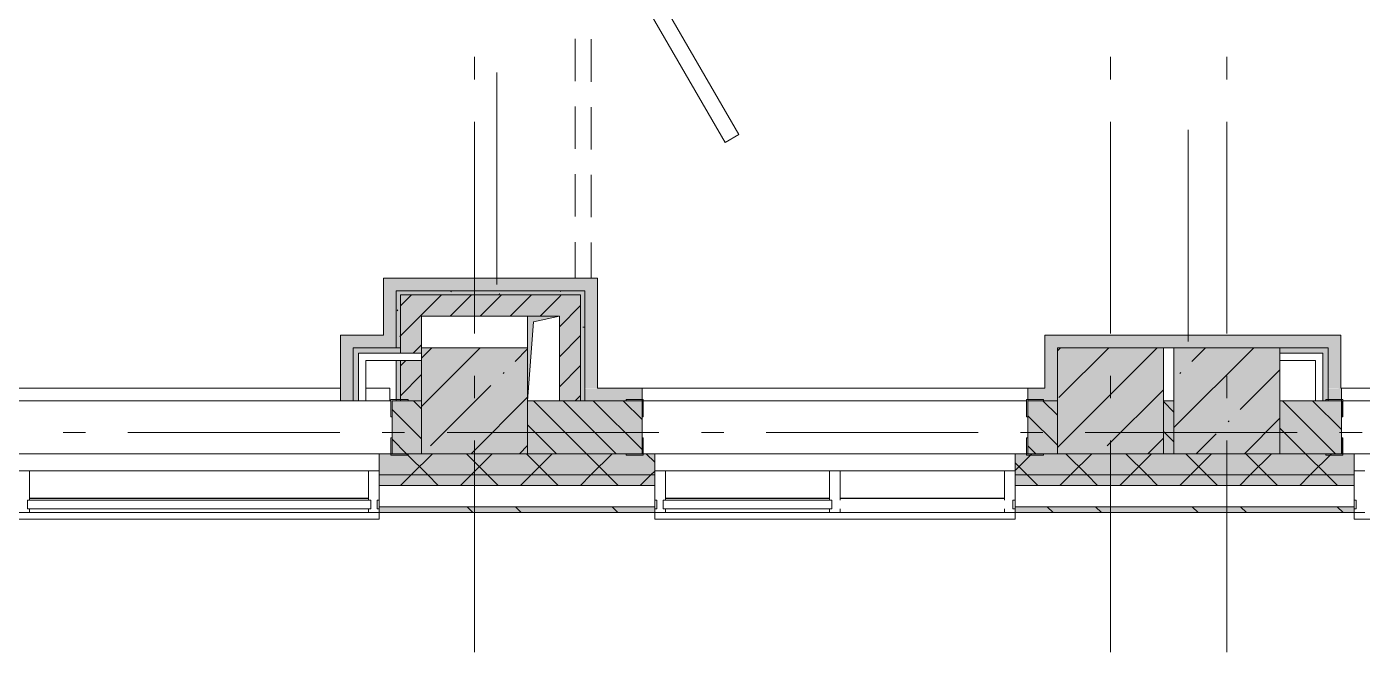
# Model space of a CAD drawing. Header units: millimetres. Extents: x -537608 to 253996, y -217170 to 186033.
# Drawn here: x -332975 to -326673, y -57239 to -54284 of the extents above; entities that cross this region are included whole.
import ezdxf

# ---------------------------------------------------------------- set-up
doc = ezdxf.new("R2010")
doc.units = ezdxf.units.MM
doc.layers.add('PDF _Геометрия', color=7, linetype='Continuous')
doc.layers.add('PDF _Сплошная заливка', color=7, linetype='Continuous', true_color=0xffffff)

msp = doc.modelspace()

# ---------------------------------------------------------------- hatches: boundary and pattern name
at = {"layer": 'PDF _Сплошная заливка', "true_color": 0xff7d7d, "transparency": 33554559}
for points in [[(-331057.0468, -55530.6693), (-330341.3617, -55530.6693), (-330341.3617, -55470.6708), (-331291.3658, -55470.6708), (-331291.3658, -55530.6693), (-331231.3672, -55530.6693)], [(-331434.7698, -55800.6713), (-331291.3658, -55800.6713), (-331291.3658, -55740.6684), (-331494.7683, -55740.6684), (-331494.7683, -55800.6713), (-331476.0376, -55800.6713)], [(-327061.3657, -55800.6713), (-326834.1558, -55800.6713), (-326834.1558, -55740.6684), (-328171.3645, -55740.6684), (-328171.3645, -55800.6713), (-327286.1471, -55800.6713)], [(-331434.7698, -56050.668), (-331434.7698, -55800.6713), (-331494.7683, -55800.6713), (-331494.7683, -56050.668), (-331476.0376, -56050.668)], [(-328124.1287, -56050.668), (-328111.3659, -56050.668), (-328111.3659, -55800.6713), (-328171.3645, -55800.6713), (-328171.3645, -56050.668)]]:
    msp.add_hatch(color=11, dxfattribs=at).paths.add_polyline_path(points)
at = {"layer": 'PDF _Сплошная заливка', "transparency": 33554559}
h = msp.add_hatch(color=256, dxfattribs=at)
h.paths.add_polyline_path([(-331231.3672, -56050.668), (-331211.362, -56050.668), (-331211.362, -55860.6698), (-331231.3672, -55860.6698), (-331231.3672, -55992.5727)], flags=0)
h.paths.add_polyline_path([(-331231.3672, -55800.6713), (-331211.362, -55800.6713), (-331211.362, -55550.6702), (-331231.3672, -55550.6702), (-331231.3672, -55650.6706)], flags=0)
for points in [[(-330583.8618, -55650.6706), (-330461.3674, -55650.6706), (-330461.3674, -55550.6702), (-331211.362, -55550.6702), (-331211.362, -55650.6706), (-330611.368, -55650.6706)], [(-330461.3674, -56050.668), (-330361.367, -56050.668), (-330361.367, -55550.6702), (-330461.3674, -55550.6702), (-330461.3674, -55992.5727)], [(-330361.367, -56050.668), (-330341.3617, -56050.668), (-330341.3617, -55530.6693), (-330361.367, -55530.6693), (-330361.367, -55992.5727)], [(-330638.0647, -56300.6691), (-330611.368, -56300.6691), (-330611.368, -55800.6713), (-331111.3615, -55800.6713), (-331111.3615, -56300.6691), (-331057.0468, -56300.6691)], [(-327061.3657, -56300.6691), (-327061.3657, -55800.6713), (-327561.3636, -55800.6713), (-327561.3636, -56300.6691), (-327286.1471, -56300.6691)]]:
    msp.add_hatch(color=256, dxfattribs=at).paths.add_polyline_path(points)
h = msp.add_hatch(color=256, dxfattribs=at)
h.paths.add_polyline_path([(-331211.362, -56050.668), (-331111.3615, -56050.668), (-331111.3615, -55860.6698), (-331211.362, -55860.6698), (-331211.362, -55992.5727)], flags=0)
h.paths.add_polyline_path([(-331111.3615, -55825.6714), (-331111.3615, -55650.6706), (-331211.362, -55650.6706), (-331211.362, -55825.6714)], flags=0)
at = {"layer": 'PDF _Сплошная заливка', "true_color": 0xe2e2e2, "transparency": 33554559}
msp.add_hatch(color=254, dxfattribs=at).paths.add_polyline_path([(-330611.368, -56050.668), (-330583.8618, -55678.1682), (-330461.3674, -55650.6706), (-330611.368, -55650.6706), (-330611.368, -55992.5727)])
at = {"layer": 'PDF _Сплошная заливка', "true_color": 0x77b143, "transparency": 33554559}
for points in [[(-331434.7698, -56050.668), (-331409.7697, -56050.668), (-331409.7697, -55800.6713), (-331434.7698, -55800.6713), (-331434.7698, -55992.5727)], [(-331231.3672, -55825.6714), (-331211.362, -55825.6714), (-331211.362, -55800.6713), (-331409.7697, -55800.6713), (-331409.7697, -55825.6714), (-331374.7626, -55825.6714)], [(-326859.1559, -55825.6714), (-326834.1558, -55825.6714), (-326834.1558, -55800.6713), (-327061.3657, -55800.6713), (-327061.3657, -55825.6714)], [(-326859.1559, -56050.668), (-326834.1558, -56050.668), (-326834.1558, -55825.6714), (-326859.1559, -55825.6714), (-326859.1559, -55992.5727)]]:
    msp.add_hatch(color=75, dxfattribs=at).paths.add_polyline_path(points)
at = {"layer": 'PDF _Сплошная заливка', "true_color": 0xff7d7d, "transparency": 33554559}
h = msp.add_hatch(color=11, dxfattribs=at)
h.paths.add_polyline_path([(-328171.3645, -56050.668), (-328171.3645, -55990.6695), (-328250.9162, -55992.5727), (-328250.9162, -56050.668)], flags=0)
h.paths.add_polyline_path([(-330070.9161, -56050.668), (-330070.9161, -55990.6695), (-330341.3617, -55992.5727), (-330341.3617, -56050.668), (-330219.0739, -56050.668)], flags=0)
h = msp.add_hatch(color=11, dxfattribs=at)
h.paths.add_polyline_path([(-324772.2154, -56050.668), (-324621.3623, -56050.668), (-324621.3623, -55990.6695), (-324950.9149, -55992.5727), (-324950.9149, -56050.668)], flags=0)
h.paths.add_polyline_path([(-326770.915, -56050.668), (-326774.1573, -55990.6695), (-326834.1558, -55992.5727), (-326834.1558, -56050.668)], flags=0)
at = {"layer": 'PDF _Сплошная заливка', "transparency": 33554559}
h = msp.add_hatch(color=256, dxfattribs=at)
h.paths.add_polyline_path([(-285451.3533, -56300.6691), (-285011.354, -56300.6691), (-285011.354, -56050.668), (-285451.3533, -56050.668)], flags=0)
h.paths.add_polyline_path([(-294061.3539, -56300.6691), (-294011.358, -56300.6691), (-294011.358, -56050.668), (-294061.3539, -56050.668), (-294061.3539, -56181.7744)], flags=0)
h.paths.add_polyline_path([(-294766.1839, -56300.6691), (-294561.356, -56300.6691), (-294561.356, -56050.668), (-294766.1839, -56050.668)], flags=0)
h.paths.add_polyline_path([(-293511.3558, -56300.6691), (-293271.3553, -56300.6691), (-293271.3553, -56050.668), (-293511.3558, -56050.668), (-293511.3558, -56088.9949)], flags=0)
h.paths.add_polyline_path([(-294950.9073, -56300.6691), (-294801.1822, -56300.6691), (-294801.1822, -56050.668), (-294950.9073, -56052.4679)], flags=0)
h.paths.add_polyline_path([(-296770.9073, -56300.6691), (-296770.9073, -56052.4679), (-297061.3581, -56052.4679), (-297061.3581, -56300.6691)], flags=0)
h.paths.add_polyline_path([(-297950.9115, -56300.6691), (-297561.3559, -56300.6691), (-297561.3559, -56050.668), (-297950.9115, -56050.668)], flags=0)
h.paths.add_polyline_path([(-299770.9115, -56300.6691), (-299770.9115, -56050.668), (-300950.9115, -56050.668), (-300950.9115, -56300.6691), (-300051.8592, -56300.6691)], flags=0)
h.paths.add_polyline_path([(-302770.9114, -56300.6691), (-302770.9114, -56050.668), (-303061.3579, -56050.668), (-303061.3579, -56300.6691), (-302984.786, -56300.6691)], flags=0)
h.paths.add_polyline_path([(-303561.3601, -56300.6691), (-303561.3601, -56050.668), (-303950.9114, -56050.668), (-303950.9114, -56300.6691), (-303822.7632, -56300.6691)], flags=0)
h.paths.add_polyline_path([(-308850.6309, -56300.6691), (-308770.9112, -56300.6691), (-308770.9112, -56050.668), (-309950.9112, -56050.668), (-309950.9112, -56300.6691), (-309688.6081, -56300.6691)], flags=0)
h.paths.add_polyline_path([(-306950.9113, -56300.6691), (-306786.3609, -56300.6691), (-306786.3609, -56050.668), (-306950.9113, -56050.668)], flags=0)
h.paths.add_polyline_path([(-305770.9113, -56300.6691), (-305770.9113, -56050.668), (-306061.3579, -56050.668), (-306061.3579, -56300.6691), (-305917.7084, -56300.6691)], flags=0)
h.paths.add_polyline_path([(-306561.36, -56300.6691), (-306561.36, -56050.668), (-306751.3582, -56050.668), (-306751.3582, -56300.6691)], flags=0)
h.paths.add_polyline_path([(-312621.5305, -56300.6691), (-312561.3598, -56300.6691), (-312561.3598, -56050.668), (-312747.3621, -56050.668), (-312747.3621, -56300.6691)], flags=0)
h.paths.add_polyline_path([(-312782.3605, -56300.6691), (-312782.3605, -56050.668), (-312950.911, -56050.668), (-312950.911, -56300.6691)], flags=0)
h.paths.add_polyline_path([(-312061.362, -56300.6691), (-311770.9112, -56300.6691), (-311770.9112, -56050.668), (-312061.362, -56050.668), (-312061.362, -56111.3771)], flags=0)
h.paths.add_polyline_path([(-315061.3619, -56300.6691), (-314770.9154, -56300.6691), (-314770.9154, -56050.668), (-315061.3619, -56050.668)], flags=0)
h.paths.add_polyline_path([(-315782.3604, -56300.6691), (-315782.3604, -56050.668), (-315950.9152, -56050.668), (-315950.9152, -56300.6691)], flags=0)
h.paths.add_polyline_path([(-317770.9153, -56300.6691), (-317770.9153, -56050.668), (-318950.9151, -56050.668), (-318950.9151, -56300.6691), (-318068.389, -56300.6691)], flags=0)
h.paths.add_polyline_path([(-315747.3621, -56300.6691), (-315561.3597, -56300.6691), (-315561.3597, -56050.668), (-315747.3621, -56050.668)], flags=0)
h.paths.add_polyline_path([(-321951.5351, -56300.6691), (-321561.3638, -56300.6691), (-321561.3638, -56050.668), (-321951.5351, -56050.668)], flags=0)
h.paths.add_polyline_path([(-321061.3616, -56300.6691), (-320770.9152, -56300.6691), (-320770.9152, -56050.668), (-321061.3616, -56050.668), (-321061.3616, -56215.2872)], flags=0)
h.paths.add_polyline_path([(-328250.9162, -56300.6691), (-328111.3659, -56300.6691), (-328111.3659, -56050.668), (-328250.9162, -56050.668)], flags=0)
h.paths.add_polyline_path([(-327561.3636, -56300.6691), (-327561.3636, -56050.668), (-327611.3638, -56050.668), (-327611.3638, -56300.6691)], flags=0)
h.paths.add_polyline_path([(-323771.5351, -56300.6691), (-323771.5351, -56050.668), (-324061.3615, -56050.668), (-324061.3615, -56300.6691), (-323934.2382, -56300.6691)], flags=0)
h.paths.add_polyline_path([(-327061.3657, -56300.6691), (-326770.915, -56300.6691), (-326770.915, -56050.668), (-327061.3657, -56050.668), (-327061.3657, -56248.8217)], flags=0)
h.paths.add_polyline_path([(-324950.9149, -56300.6691), (-324561.3637, -56300.6691), (-324561.3637, -56050.668), (-324950.9149, -56050.668)], flags=0)
h.paths.add_polyline_path([(-333151.992, -56300.6691), (-333070.9204, -56300.6691), (-333070.9204, -56050.668), (-334250.9203, -56050.668), (-334250.9203, -56300.6691), (-333989.9736, -56300.6691)], flags=0)
h.paths.add_polyline_path([(-330070.9161, -56300.6691), (-330070.9161, -56050.668), (-330611.368, -56050.668), (-330611.368, -56300.6691), (-330219.0739, -56300.6691)], flags=0)
h.paths.add_polyline_path([(-331111.3615, -56300.6691), (-331111.3615, -56050.668), (-331250.9161, -56050.668), (-331250.9161, -56300.6691)], flags=0)
h.paths.add_polyline_path([(-336503.9096, -56300.6691), (-336070.916, -56300.6691), (-336070.916, -56050.668), (-336611.3678, -56050.668), (-336611.3678, -56300.6691)], flags=0)
h.paths.add_polyline_path([(-337250.9159, -56300.6691), (-337111.3699, -56300.6691), (-337111.3699, -56050.668), (-337250.9159, -56050.668)], flags=0)
h.paths.add_polyline_path([(-340250.9201, -56300.6691), (-340111.3655, -56300.6691), (-340111.3655, -56050.668), (-340250.9201, -56050.668)], flags=0)
h.paths.add_polyline_path([(-339611.3634, -56300.6691), (-339070.9202, -56300.6691), (-339070.9202, -56050.668), (-339611.3634, -56050.668), (-339611.3634, -56116.204)], flags=0)
h.paths.add_polyline_path([(-342070.9158, -56300.6691), (-342070.9158, -56050.668), (-343250.9243, -56050.668), (-343250.9243, -56300.6691), (-342369.7545, -56300.6691)], flags=0)
h.paths.add_polyline_path([(-346250.9198, -56300.6691), (-346111.3654, -56300.6691), (-346111.3654, -56050.668), (-346250.9198, -56050.668)], flags=0)
h.paths.add_polyline_path([(-345070.92, -56300.6691), (-345070.92, -56050.668), (-345611.3719, -56050.668), (-345611.3719, -56300.6691), (-345302.6812, -56300.6691)], flags=0)
h.paths.add_polyline_path([(-352188.8715, -56300.6691), (-351511.3712, -56300.6691), (-351511.3712, -56050.668), (-352188.8715, -56050.668)], flags=0)
h.paths.add_polyline_path([(-351011.3691, -56300.6691), (-351010.9213, -56300.6691), (-351011.3691, -56300.484)], flags=0)
h.paths.add_polyline_path([(-348070.9242, -56300.6691), (-348070.9242, -56050.668), (-348611.3675, -56050.668), (-348611.3675, -56300.6691), (-348235.5994, -56300.6691)], flags=0)
h.paths.add_polyline_path([(-349190.9256, -56300.6691), (-349111.3696, -56300.6691), (-349111.3696, -56050.668), (-349190.9256, -56050.668)], flags=0)
h.paths.add_polyline_path([(-355777.4074, -56300.6691), (-355511.3711, -56300.6691), (-355511.3711, -56050.668), (-358523.5266, -56050.668), (-358523.5266, -56300.6691), (-356196.3895, -56300.6691)], flags=0)
h.paths.add_polyline_path([(-354851.7403, -56300.6691), (-354851.7403, -56050.668), (-355011.369, -56050.668), (-355011.369, -56300.6691), (-354939.4258, -56300.6691)], flags=0)
h.paths.add_polyline_path([(-354816.7418, -56300.6691), (-353188.8672, -56300.6691), (-353188.8672, -56050.668), (-354816.7418, -56050.668)], flags=0)
h.paths.add_polyline_path([(-359878.6133, -56300.6691), (-359523.5309, -56300.6691), (-359523.5309, -56050.668), (-359878.6133, -56050.668)], flags=0)
h.paths.add_polyline_path([(-359967.2978, -56300.6691), (-359913.6118, -56300.6691), (-359913.6118, -56050.668), (-360111.3735, -56050.668), (-360111.3735, -56300.6691)], flags=0)
h = msp.add_hatch(color=256, dxfattribs=at)
h.paths.add_polyline_path([(-264661.3483, -56400.6696), (-264661.3483, -56300.6691), (-273846.0871, -56300.6691), (-273846.0871, -56400.6696), (-265161.3488, -56400.6696)], flags=0)
h.paths.add_polyline_path([(-276169.4866, -56400.6696), (-275546.0879, -56400.6696), (-275546.0879, -56300.6691), (-283386.3535, -56300.6691), (-283386.3535, -56400.6696), (-277007.4638, -56400.6696)], flags=0)
h.paths.add_polyline_path([(-284236.3529, -56400.6696), (-284236.3529, -56300.6691), (-285511.354, -56300.6691), (-285511.354, -56400.6696), (-284511.354, -56400.6696)], flags=0)
h.paths.add_polyline_path([(-293211.3567, -56400.6696), (-293211.3567, -56300.6691), (-295011.358, -56300.6691), (-295011.358, -56400.6696), (-293348.0371, -56400.6696)], flags=0)
h.paths.add_polyline_path([(-297956.914, -56400.6696), (-296711.3566, -56400.6696), (-296711.3566, -56300.6691), (-298011.3579, -56300.6691), (-298011.3579, -56400.6696)], flags=0)
h.paths.add_polyline_path([(-300889.8407, -56400.6696), (-299711.3565, -56400.6696), (-299711.3565, -56300.6691), (-301011.3578, -56300.6691), (-301011.3578, -56400.6696)], flags=0)
h.paths.add_polyline_path([(-302711.3564, -56400.6696), (-302711.3564, -56300.6691), (-304011.3577, -56300.6691), (-304011.3577, -56400.6696), (-302984.786, -56400.6696)], flags=0)
h.paths.add_polyline_path([(-307011.3576, -56400.6696), (-305711.3606, -56400.6696), (-305711.3606, -56300.6691), (-307011.3576, -56300.6691), (-307011.3576, -56348.5637)], flags=0)
h.paths.add_polyline_path([(-311783.5533, -56400.6696), (-311711.3604, -56400.6696), (-311711.3604, -56300.6691), (-313011.3617, -56300.6691), (-313011.3617, -56400.6696), (-312202.5441, -56400.6696)], flags=0)
h.paths.add_polyline_path([(-308850.6309, -56400.6696), (-308711.3605, -56400.6696), (-308711.3605, -56300.6691), (-310011.3618, -56300.6691), (-310011.3618, -56400.6696), (-309688.6081, -56400.6696)], flags=0)
h.paths.add_polyline_path([(-314716.4758, -56400.6696), (-314711.3604, -56400.6696), (-314711.3604, -56300.6691), (-316011.3616, -56300.6691), (-316011.3616, -56400.6696), (-315554.4573, -56400.6696)], flags=0)
h.paths.add_polyline_path([(-318068.389, -56400.6696), (-317711.3603, -56400.6696), (-317711.3603, -56300.6691), (-319011.3615, -56300.6691), (-319011.3615, -56400.6696), (-318906.3662, -56400.6696)], flags=0)
h.paths.add_polyline_path([(-322011.3614, -56400.6696), (-320711.3602, -56400.6696), (-320711.3602, -56300.6691), (-322011.3614, -56300.6691), (-322011.3614, -56348.5637)], flags=0)
h.paths.add_polyline_path([(-324772.2154, -56400.6696), (-323711.3644, -56400.6696), (-323711.3644, -56300.6691), (-325011.3613, -56300.6691), (-325011.3613, -56400.6696)], flags=0)
h.paths.add_polyline_path([(-326867.1607, -56400.6696), (-326711.3643, -56400.6696), (-326711.3643, -56300.6691), (-328311.3625, -56300.6691), (-328311.3625, -56400.6696), (-327286.1471, -56400.6696)], flags=0)
h.paths.add_polyline_path([(-330219.0739, -56400.6696), (-330011.3654, -56400.6696), (-330011.3654, -56300.6691), (-331311.3624, -56300.6691), (-331311.3624, -56400.6696), (-330638.0647, -56400.6696)], flags=0)
h.paths.add_polyline_path([(-333011.361, -56400.6696), (-333011.361, -56300.6691), (-334311.3666, -56300.6691), (-334311.3666, -56400.6696), (-333151.992, -56400.6696)], flags=0)
h.paths.add_polyline_path([(-336084.9188, -56400.6696), (-336011.3653, -56400.6696), (-336011.3653, -56300.6691), (-337111.3699, -56300.6691), (-337111.3699, -56400.6696), (-336503.9096, -56400.6696)], flags=0)
h.paths.add_polyline_path([(-339017.8456, -56400.6696), (-339011.3695, -56400.6696), (-339011.3695, -56300.6691), (-340311.3664, -56300.6691), (-340311.3664, -56400.6696), (-339436.8277, -56400.6696)], flags=0)
h.paths.add_polyline_path([(-343207.736, -56400.6696), (-342011.3651, -56400.6696), (-342011.3651, -56300.6691), (-343311.3706, -56300.6691), (-343311.3706, -56400.6696)], flags=0)
h.paths.add_polyline_path([(-345011.3693, -56400.6696), (-345011.3693, -56300.6691), (-346311.3662, -56300.6691), (-346311.3662, -56400.6696), (-345302.6812, -56400.6696)], flags=0)
h.paths.add_polyline_path([(-348011.3649, -56400.6696), (-348011.3649, -56300.6691), (-349251.3719, -56300.6691), (-349251.3719, -56400.6696), (-348235.5994, -56400.6696)], flags=0)
h.paths.add_polyline_path([(-354520.435, -56400.6696), (-353126.3712, -56400.6696), (-353126.3712, -56300.6691), (-358586.0311, -56300.6691), (-358586.0311, -56400.6696), (-354939.4258, -56400.6696)], flags=0)
h.paths.add_polyline_path([(-352251.3675, -56400.6696), (-350951.3705, -56400.6696), (-350951.3705, -56300.6691), (-352251.3675, -56300.6691), (-352251.3675, -56348.5637)], flags=0)
h.paths.add_polyline_path([(-359548.307, -56400.6696), (-359461.0349, -56400.6696), (-359461.0349, -56300.6691), (-368461.3748, -56300.6691), (-368461.3748, -56400.6696), (-359967.2978, -56400.6696)], flags=0)
h = msp.add_hatch(color=256, dxfattribs=at)
h.paths.add_polyline_path([(-264661.3483, -56450.6697), (-264561.3495, -56450.6697), (-264561.3495, -56400.6696), (-273846.0871, -56400.6696), (-273846.0871, -56450.6697), (-265275.7708, -56450.6697)], flags=0)
h.paths.add_polyline_path([(-276169.4866, -56450.6697), (-275546.0879, -56450.6697), (-275546.0879, -56400.6696), (-283386.3535, -56400.6696), (-283386.3535, -56450.6697), (-277007.4638, -56450.6697)], flags=0)
h.paths.add_polyline_path([(-284236.3529, -56450.6697), (-284236.3529, -56400.6696), (-285511.354, -56400.6696), (-285511.354, -56450.6697), (-284549.2675, -56450.6697)], flags=0)
h.paths.add_polyline_path([(-293767.0235, -56450.6697), (-293211.3567, -56450.6697), (-293211.3567, -56400.6696), (-295011.358, -56400.6696), (-295011.358, -56450.6697), (-294605.0051, -56450.6697)], flags=0)
h.paths.add_polyline_path([(-298011.3579, -56450.6697), (-296711.3566, -56450.6697), (-296711.3566, -56400.6696), (-298011.3579, -56400.6696)], flags=0)
h.paths.add_polyline_path([(-300051.8592, -56450.6697), (-299711.3565, -56450.6697), (-299711.3565, -56400.6696), (-301011.3578, -56400.6696), (-301011.3578, -56450.6697), (-300470.8499, -56450.6697)], flags=0)
h.paths.add_polyline_path([(-302711.3564, -56450.6697), (-302711.3564, -56400.6696), (-304011.3577, -56400.6696), (-304011.3577, -56450.6697), (-302984.786, -56450.6697)], flags=0)
h.paths.add_polyline_path([(-305711.3606, -56450.6697), (-305711.3606, -56400.6696), (-307011.3576, -56400.6696), (-307011.3576, -56450.6697), (-305917.7084, -56450.6697)], flags=0)
h.paths.add_polyline_path([(-308711.3605, -56450.6697), (-308711.3605, -56400.6696), (-310011.3618, -56400.6696), (-310011.3618, -56450.6697), (-308850.6309, -56450.6697)], flags=0)
h.paths.add_polyline_path([(-312202.5441, -56450.6697), (-311711.3604, -56450.6697), (-311711.3604, -56400.6696), (-313011.3617, -56400.6696), (-313011.3617, -56450.6697), (-312621.5305, -56450.6697)], flags=0)
h.paths.add_polyline_path([(-314716.4758, -56450.6697), (-314711.3604, -56450.6697), (-314711.3604, -56400.6696), (-316011.3616, -56400.6696), (-316011.3616, -56450.6697), (-315554.4573, -56450.6697)], flags=0)
h.paths.add_polyline_path([(-318068.389, -56450.6697), (-317711.3603, -56450.6697), (-317711.3603, -56400.6696), (-319011.3615, -56400.6696), (-319011.3615, -56450.6697), (-318906.3662, -56450.6697)], flags=0)
h.paths.add_polyline_path([(-321001.3114, -56450.6697), (-320711.3602, -56450.6697), (-320711.3602, -56400.6696), (-322011.3614, -56400.6696), (-322011.3614, -56450.6697), (-321420.3022, -56450.6697)], flags=0)
h.paths.add_polyline_path([(-323934.2382, -56450.6697), (-323711.3644, -56450.6697), (-323711.3644, -56400.6696), (-325011.3613, -56400.6696), (-325011.3613, -56450.6697), (-324772.2154, -56450.6697)], flags=0)
h.paths.add_polyline_path([(-327286.1471, -56450.6697), (-326711.3643, -56450.6697), (-326711.3643, -56400.6696), (-328311.3625, -56400.6696), (-328311.3625, -56450.6697), (-328124.1287, -56450.6697)], flags=0)
h.paths.add_polyline_path([(-331311.3624, -56450.6697), (-330011.3654, -56450.6697), (-330011.3654, -56400.6696), (-331311.3624, -56400.6696)], flags=0)
h.paths.add_polyline_path([(-334311.3666, -56450.6697), (-333011.361, -56450.6697), (-333011.361, -56400.6696), (-334311.3666, -56400.6696)], flags=0)
h.paths.add_polyline_path([(-336922.9003, -56450.6697), (-336011.3653, -56450.6697), (-336011.3653, -56400.6696), (-337111.3699, -56400.6696), (-337111.3699, -56450.6697)], flags=0)
h.paths.add_polyline_path([(-339436.8277, -56450.6697), (-339011.3695, -56450.6697), (-339011.3695, -56400.6696), (-340311.3664, -56400.6696), (-340311.3664, -56450.6697), (-339855.8185, -56450.6697)], flags=0)
h.paths.add_polyline_path([(-342369.7545, -56450.6697), (-342011.3651, -56450.6697), (-342011.3651, -56400.6696), (-343311.3706, -56400.6696), (-343311.3706, -56450.6697), (-343207.736, -56450.6697)], flags=0)
h.paths.add_polyline_path([(-345011.3693, -56450.6697), (-345011.3693, -56400.6696), (-346311.3662, -56400.6696), (-346311.3662, -56450.6697), (-345302.6812, -56450.6697)], flags=0)
h.paths.add_polyline_path([(-348011.3649, -56450.6697), (-348011.3649, -56400.6696), (-349251.3719, -56400.6696), (-349251.3719, -56450.6697), (-348235.5994, -56450.6697)], flags=0)
h.paths.add_polyline_path([(-352251.3675, -56450.6697), (-350951.3705, -56450.6697), (-350951.3705, -56400.6696), (-352251.3675, -56400.6696)], flags=0)
h.paths.add_polyline_path([(-353126.3712, -56450.6697), (-353126.3712, -56400.6696), (-358586.0311, -56400.6696), (-358586.0311, -56450.6697), (-353263.4714, -56450.6697)], flags=0)
h.paths.add_polyline_path([(-360805.2708, -56450.6697), (-359461.0349, -56450.6697), (-359461.0349, -56400.6696), (-368511.375, -56400.6696), (-368511.375, -56450.6697), (-361643.2523, -56450.6697)], flags=0)
h = msp.add_hatch(color=256, dxfattribs=at)
h.paths.add_polyline_path([(-265275.7708, -56577.6682), (-264411.3488, -56577.6682), (-264411.3488, -56550.6701), (-273846.0871, -56550.6701), (-273846.0871, -56577.6682), (-266113.7491, -56577.6682)], flags=0)
h.paths.add_polyline_path([(-276169.4866, -56577.6682), (-275546.0879, -56577.6682), (-275546.0879, -56550.6701), (-283386.3535, -56550.6701), (-283386.3535, -56577.6682), (-277007.4638, -56577.6682)], flags=0)
h.paths.add_polyline_path([(-284236.3529, -56577.6682), (-284236.3529, -56550.6701), (-285511.354, -56550.6701), (-285511.354, -56577.6682), (-284549.2675, -56577.6682)], flags=0)
h.paths.add_polyline_path([(-293211.3567, -56577.6682), (-293211.3567, -56550.6701), (-295011.358, -56550.6701), (-295011.358, -56577.6682), (-293348.0371, -56577.6682)], flags=0)
h.paths.add_polyline_path([(-297956.914, -56577.6682), (-296711.3566, -56577.6682), (-296711.3566, -56550.6701), (-298011.3579, -56550.6701), (-298011.3579, -56577.6682)], flags=0)
h.paths.add_polyline_path([(-301011.3578, -56577.6682), (-299711.3565, -56577.6682), (-299711.3565, -56550.6701), (-301011.3578, -56550.6701)], flags=0)
h.paths.add_polyline_path([(-302984.786, -56577.6682), (-302711.3564, -56577.6682), (-302711.3564, -56550.6701), (-304011.3577, -56550.6701), (-304011.3577, -56577.6682), (-303822.7632, -56577.6682)], flags=0)
h.paths.add_polyline_path([(-305917.7084, -56577.6682), (-305711.3606, -56577.6682), (-305711.3606, -56550.6701), (-307011.3576, -56550.6701), (-307011.3576, -56577.6682), (-306336.6949, -56577.6682)], flags=0)
h.paths.add_polyline_path([(-308850.6309, -56577.6682), (-308711.3605, -56577.6682), (-308711.3605, -56550.6701), (-310011.3618, -56550.6701), (-310011.3618, -56577.6682), (-309688.6081, -56577.6682)], flags=0)
h.paths.add_polyline_path([(-312202.5441, -56577.6682), (-311711.3604, -56577.6682), (-311711.3604, -56550.6701), (-313011.3617, -56550.6701), (-313011.3617, -56577.6682), (-312621.5305, -56577.6682)], flags=0)
h.paths.add_polyline_path([(-317711.3603, -56577.6682), (-317711.3603, -56550.6701), (-319011.3615, -56550.6701), (-319011.3615, -56577.6682), (-318068.389, -56577.6682)], flags=0)
h.paths.add_polyline_path([(-315554.4573, -56577.6682), (-314711.3604, -56577.6682), (-314711.3604, -56550.6701), (-316011.3616, -56550.6701), (-316011.3616, -56577.6682), (-315973.4437, -56577.6682)], flags=0)
h.paths.add_polyline_path([(-321420.3022, -56577.6682), (-320711.3602, -56577.6682), (-320711.3602, -56550.6701), (-322011.3614, -56550.6701), (-322011.3614, -56577.6682), (-321839.293, -56577.6682)], flags=0)
h.paths.add_polyline_path([(-323711.3644, -56577.6682), (-323711.3644, -56550.6701), (-325011.3613, -56550.6701), (-325011.3613, -56577.6682), (-323934.2382, -56577.6682)], flags=0)
h.paths.add_polyline_path([(-326711.3643, -56577.6682), (-326711.3643, -56550.6701), (-328311.3625, -56550.6701), (-328311.3625, -56577.6682), (-326867.1607, -56577.6682)], flags=0)
h.paths.add_polyline_path([(-331311.3624, -56577.6682), (-330011.3654, -56577.6682), (-330011.3654, -56550.6701), (-331311.3624, -56550.6701)], flags=0)
h.paths.add_polyline_path([(-334311.3666, -56577.6682), (-333011.361, -56577.6682), (-333011.361, -56550.6701), (-334311.3666, -56550.6701)], flags=0)
h.paths.add_polyline_path([(-336011.3653, -56577.6682), (-336011.3653, -56550.6701), (-337111.3699, -56550.6701), (-337111.3699, -56577.6682), (-336084.9188, -56577.6682)], flags=0)
h.paths.add_polyline_path([(-340311.3664, -56577.6682), (-339011.3695, -56577.6682), (-339011.3695, -56550.6701), (-340311.3664, -56550.6701)], flags=0)
h.paths.add_polyline_path([(-345302.6812, -56577.6682), (-345011.3693, -56577.6682), (-345011.3693, -56550.6701), (-346311.3662, -56550.6701), (-346311.3662, -56577.6682), (-345721.6634, -56577.6682)], flags=0)
h.paths.add_polyline_path([(-343207.736, -56577.6682), (-342011.3651, -56577.6682), (-342011.3651, -56550.6701), (-343311.3706, -56550.6701), (-343311.3706, -56577.6682)], flags=0)
h.paths.add_polyline_path([(-348235.5994, -56577.6682), (-348011.3649, -56577.6682), (-348011.3649, -56550.6701), (-349251.3719, -56550.6701), (-349251.3719, -56577.6682), (-349073.581, -56577.6682)], flags=0)
h.paths.add_polyline_path([(-354101.4443, -56577.6682), (-353126.3712, -56577.6682), (-353126.3712, -56550.6701), (-358586.0311, -56550.6701), (-358586.0311, -56577.6682), (-354520.435, -56577.6682)], flags=0)
h.paths.add_polyline_path([(-351168.5261, -56577.6682), (-350951.3705, -56577.6682), (-350951.3705, -56550.6701), (-352251.3675, -56550.6701), (-352251.3675, -56577.6682), (-351587.5169, -56577.6682)], flags=0)
h.paths.add_polyline_path([(-359548.307, -56577.6682), (-359461.0349, -56577.6682), (-359461.0349, -56550.6701), (-368638.3734, -56550.6701), (-368638.3734, -56577.6682), (-359967.2978, -56577.6682)], flags=0)

# ---------------------------------------------------------------- linework, layer by layer
at = {"layer": 'PDF _Геометрия', "lineweight": 9}
for p, q in [((-330379.6584, -53617.92), (-329679.5091, -54830.2701)), ((-329614.5587, -54792.7614), (-330314.7081, -53580.4112)), ((-330386.3671, -54540.6676), (-330386.3671, -54340.6711)), ((-330311.3668, -54543.4191), (-330311.3668, -54343.4225)), ((-330757.1316, -55500.67), (-330757.1316, -54500.67)), ((-330386.3671, -54860.6698), (-330386.3671, -54660.669)), ((-330311.3668, -54863.4213), (-330311.3668, -54663.4205)), ((-329679.5091, -54830.2701), (-329614.5587, -54792.7614)), ((-327494.4325, -55770.672), (-327494.4325, -54770.6677)), ((-330386.3671, -55180.6678), (-330386.3671, -54980.6712)), ((-330311.3668, -55183.4192), (-330311.3668, -54983.4227)), ((-330386.3671, -55470.6708), (-330386.3671, -55300.6692)), ((-330311.3668, -55470.6708), (-330311.3668, -55303.4206)), ((-331291.3658, -55530.6693), (-331291.3658, -55470.6708)), ((-331291.3658, -55470.6708), (-330341.3617, -55470.6708)), ((-330341.3617, -55470.6708), (-330281.3632, -55470.6708)), ((-330281.3632, -55470.6708), (-330281.3632, -55990.6695)), ((-331291.3658, -55740.6684), (-331291.3658, -55530.6693)), ((-330341.3617, -55530.6693), (-331231.3672, -55530.6693)), ((-331231.3672, -55530.6693), (-331231.3672, -55800.6713)), ((-330461.3674, -55530.6693), (-331231.3672, -55530.6693)), ((-331231.3672, -55530.6693), (-331231.3672, -55550.6702)), ((-331231.3672, -55550.6702), (-331231.3672, -55650.6706)), ((-331211.362, -55602.7373), (-331159.2949, -55550.6702)), ((-331211.362, -55650.6706), (-331211.362, -55550.6702)), ((-331211.362, -55550.6702), (-330461.3674, -55550.6702)), ((-331117.8807, -55650.6706), (-331017.8803, -55550.6702)), ((-330976.4574, -55650.6706), (-330876.457, -55550.6702)), ((-330835.0341, -55650.6706), (-330735.0337, -55550.6702)), ((-330693.6108, -55650.6706), (-330593.6105, -55550.6702)), ((-330552.1876, -55650.6706), (-330461.3674, -55559.8418)), ((-330361.367, -55530.6693), (-330461.3674, -55530.6693)), ((-330461.3674, -55559.8418), (-330452.1872, -55550.6702)), ((-330461.3674, -55550.6702), (-330361.367, -55550.6702)), ((-330341.3617, -55530.6693), (-330361.367, -55530.6693)), ((-330361.367, -55550.6702), (-330361.367, -56050.668)), ((-330341.3617, -55990.6695), (-330341.3617, -55530.6693)), ((-330341.3617, -56050.668), (-330341.3617, -55530.6693)), ((-330461.3674, -55701.265), (-330361.367, -55601.2646)), ((-331231.3672, -55650.6706), (-331231.3672, -55800.6713)), ((-331211.362, -55744.1563), (-331117.8807, -55650.6706)), ((-331211.362, -55800.6713), (-331211.362, -55650.6706)), ((-331111.3615, -55800.6713), (-331111.3615, -55650.6706)), ((-331111.3615, -55650.6706), (-330611.368, -55650.6706)), ((-330461.3674, -55650.6706), (-330461.3674, -56050.668)), ((-331494.7683, -55800.6713), (-331494.7683, -55740.6684)), ((-331494.7683, -55740.6684), (-331291.3658, -55740.6684)), ((-330461.3674, -55842.684), (-330361.367, -55742.6879)), ((-328171.3645, -55800.6713), (-328171.3645, -55740.6684)), ((-328171.3645, -55740.6684), (-326834.1558, -55740.6684)), ((-326834.1558, -55740.6684), (-326774.1573, -55740.6684)), ((-326774.1573, -55740.6684), (-326774.1573, -55990.6695)), ((-331494.7683, -56050.668), (-331494.7683, -55800.6713)), ((-331291.3658, -55800.6713), (-331434.7698, -55800.6713)), ((-331434.7698, -55800.6713), (-331434.7698, -56050.668)), ((-331409.7697, -55800.6713), (-331434.7698, -55800.6713)), ((-331434.7698, -55800.6713), (-331434.7698, -56050.668)), ((-331374.7626, -55800.6713), (-331409.7697, -55800.6713)), ((-331374.7626, -55825.6714), (-331409.7697, -55825.6714)), ((-331409.7697, -55825.6714), (-331409.7697, -56050.668)), ((-331231.3672, -55800.6713), (-331374.7626, -55800.6713)), ((-331231.3672, -55825.6714), (-331374.7626, -55825.6714)), ((-331231.3672, -55800.6713), (-331291.3658, -55800.6713)), ((-331231.3672, -55800.6713), (-331211.362, -55800.6713)), ((-331211.362, -55825.6714), (-331231.3672, -55825.6714)), ((-331211.362, -55800.6713), (-331211.362, -55825.6714)), ((-331211.362, -55825.6714), (-331211.362, -55800.6713)), ((-331111.3615, -55825.6714), (-331211.362, -55825.6714)), ((-331151.4582, -55825.6714), (-331111.3615, -55785.5791)), ((-331111.3615, -56077.4723), (-330834.5605, -55800.6713)), ((-331111.3615, -55849.3754), (-331062.6617, -55800.6713)), ((-331111.3615, -56300.6691), (-331111.3615, -55800.6713)), ((-331111.3615, -55800.6713), (-330611.368, -55800.6713)), ((-330670.1437, -55864.3514), (-330611.368, -55805.5714)), ((-328171.3645, -55990.6695), (-328171.3645, -55800.6713)), ((-328111.3659, -55814.6569), (-328097.3803, -55800.6713)), ((-328111.3659, -56270.8507), (-327641.1822, -55800.6713)), ((-327611.3638, -55800.6713), (-328111.3659, -55800.6713)), ((-328111.3659, -55800.6713), (-328111.3659, -56300.6691)), ((-328104.0373, -56035.4251), (-327869.2792, -55800.6713)), ((-327611.3638, -56300.6691), (-327611.3638, -55800.6713)), ((-327611.3638, -55800.6713), (-327561.3636, -55800.6713)), ((-327561.3636, -56177.0508), (-327184.9841, -55800.6713)), ((-327061.3657, -55800.6713), (-327561.3636, -55800.6713)), ((-327561.3636, -55800.6713), (-327561.3636, -56300.6691)), ((-327476.7654, -55864.3514), (-327413.0853, -55800.6713)), ((-327061.3657, -56300.6691), (-327061.3657, -55800.6713)), ((-326834.1558, -55800.6713), (-327061.3657, -55800.6713)), ((-327061.3657, -55800.6713), (-326834.1558, -55800.6713)), ((-326859.1559, -55825.6714), (-327061.3657, -55825.6714)), ((-326859.1559, -55860.6698), (-326859.1559, -55825.6714)), ((-326834.1558, -55825.6714), (-326834.1558, -55800.6713)), ((-326834.1558, -55800.6713), (-326834.1558, -55990.6695)), ((-326834.1558, -55860.6698), (-326834.1558, -55825.6714)), ((-331374.7626, -56050.668), (-331374.7626, -55860.6698)), ((-331374.7626, -55860.6698), (-331231.3672, -55860.6698)), ((-331211.362, -55860.6698), (-331231.3672, -55860.6698)), ((-331231.3672, -55860.6698), (-331231.3672, -56050.668)), ((-331211.362, -55885.5795), (-331186.4566, -55860.6698)), ((-331211.362, -56050.668), (-331211.362, -55860.6698)), ((-331111.3615, -55860.6698), (-331211.362, -55860.6698)), ((-330461.3674, -55984.1073), (-330361.367, -55884.1069)), ((-327061.3657, -55860.6698), (-326894.1544, -55860.6698)), ((-326894.1544, -55860.6698), (-326894.1544, -56050.668)), ((-326859.1559, -56050.668), (-326859.1559, -55860.6698)), ((-326834.1558, -55990.6695), (-326834.1558, -55860.6698)), ((-331211.362, -56026.9985), (-331111.3615, -55927.0023)), ((-330727.1711, -55921.3789), (-330722.426, -55916.6337)), ((-327533.7886, -55921.3789), (-327529.0478, -55916.6337)), ((-327248.6685, -56092.4526), (-327061.3657, -55905.1455)), ((-333070.9204, -55990.6695), (-331494.7683, -55990.6695)), ((-331374.7626, -55990.6695), (-331261.3622, -55990.6695)), ((-331261.3622, -55990.6695), (-331261.3622, -56050.668)), ((-331069.3187, -56263.5263), (-330784.1986, -55978.402)), ((-330386.5048, -56050.668), (-330361.367, -56025.5302)), ((-330341.3617, -56050.668), (-330341.3617, -55990.6695)), ((-330281.3632, -55990.6695), (-330070.9161, -55990.6695)), ((-330070.9161, -55990.6695), (-330070.9161, -56050.668)), ((-330070.9161, -55990.6695), (-328250.9162, -55990.6695)), ((-328250.9162, -56050.668), (-328250.9162, -55990.6695)), ((-328250.9162, -55990.6695), (-328171.3645, -55990.6695)), ((-327875.9361, -56263.5263), (-327611.3638, -55998.9498)), ((-326834.1558, -56050.668), (-326834.1558, -55990.6695)), ((-326834.1558, -55990.6695), (-326834.1558, -56050.668)), ((-326774.1573, -55990.6695), (-326770.915, -55990.6695)), ((-326770.915, -55990.6695), (-324950.9149, -55990.6695)), ((-326770.915, -55990.6695), (-326770.915, -56050.668)), ((-333065.3658, -56050.668), (-331494.7683, -56050.668)), ((-331494.7683, -56050.668), (-333065.3658, -56050.668)), ((-331434.7698, -56050.668), (-331494.7683, -56050.668)), ((-331434.7698, -56050.668), (-331409.7697, -56050.668)), ((-331409.7697, -56050.668), (-331374.7626, -56050.668)), ((-331261.3622, -56050.668), (-331374.7626, -56050.668)), ((-331374.7626, -56050.668), (-331261.3622, -56050.668)), ((-331261.3622, -56050.668), (-331255.9196, -56050.668)), ((-331231.3672, -56050.668), (-331250.9161, -56050.668)), ((-331250.9161, -56050.668), (-331250.9161, -56300.6691)), ((-331231.3672, -56050.668), (-331211.362, -56050.668)), ((-331211.362, -56050.668), (-331111.3615, -56050.668)), ((-331111.3615, -56089.1155), (-331149.8133, -56050.668)), ((-330878.3688, -56300.6691), (-330611.368, -56033.6683)), ((-330461.3674, -56050.668), (-330611.368, -56050.668)), ((-330611.368, -56050.668), (-330611.368, -56300.6691)), ((-330334.1277, -56300.6691), (-330584.1203, -56050.668)), ((-330461.3674, -56050.668), (-330361.367, -56050.668)), ((-330192.7045, -56300.6691), (-330442.7056, -56050.668)), ((-330361.367, -56050.668), (-330341.3617, -56050.668)), ((-330070.9161, -56050.668), (-330341.3617, -56050.668)), ((-330070.9161, -56050.668), (-330341.3617, -56050.668)), ((-330070.9161, -56281.0342), (-330301.2823, -56050.668)), ((-330070.9161, -56139.6109), (-330159.8591, -56050.668)), ((-330070.9161, -56300.6691), (-330070.9161, -56050.668)), ((-330065.3615, -56050.668), (-328257.3621, -56050.668)), ((-328257.3621, -56050.668), (-330065.3615, -56050.668)), ((-328171.3645, -56050.668), (-328250.9162, -56050.668)), ((-328250.9162, -56050.668), (-328171.3645, -56050.668)), ((-328250.9162, -56300.6691), (-328250.9162, -56050.668)), ((-328111.3659, -56119.2655), (-328179.959, -56050.668)), ((-328171.3645, -56050.668), (-328111.3659, -56050.668)), ((-328111.3659, -56050.668), (-328171.3645, -56050.668)), ((-327561.3636, -56050.668), (-327611.3638, -56050.668)), ((-327561.3636, -56103.579), (-327611.3638, -56053.5788)), ((-326834.1558, -56050.668), (-327061.3657, -56050.668)), ((-326798.5891, -56300.6691), (-327048.5901, -56050.668)), ((-326770.915, -56186.9199), (-326907.1668, -56050.668)), ((-326894.1544, -56050.668), (-326859.1559, -56050.668)), ((-326859.1559, -56050.668), (-326834.1558, -56050.668)), ((-326834.1558, -56050.668), (-326770.915, -56050.668)), ((-326770.915, -56050.668), (-326834.1558, -56050.668)), ((-326770.915, -56050.668), (-326770.915, -56300.6691)), ((-326763.9179, -56050.668), (-324955.9141, -56050.668)), ((-324955.9141, -56050.668), (-326763.9179, -56050.668)), ((-331111.3615, -56230.5345), (-331250.9161, -56090.9842)), ((-328111.3659, -56260.6888), (-328250.9162, -56121.1342)), ((-327305.6916, -56149.4757), (-327300.9509, -56144.7349)), ((-327228.7881, -56300.6691), (-327061.3657, -56133.2467)), ((-330475.5424, -56300.6691), (-330611.368, -56164.8521)), ((-327561.3636, -56245.0023), (-327611.3638, -56195.0021)), ((-327456.885, -56300.6691), (-327362.7148, -56206.4988)), ((-326940.0124, -56300.6691), (-327061.3657, -56179.3156)), ((-331182.6501, -56300.6691), (-331250.9161, -56232.4032)), ((-330650.2676, -56300.6691), (-330611.368, -56261.7695)), ((-328212.8046, -56300.6691), (-328250.9162, -56262.5575)), ((-327684.9862, -56300.6691), (-327611.3638, -56227.051)), ((-333011.361, -56300.6691), (-331311.3624, -56300.6691)), ((-331311.3624, -56300.6691), (-333011.361, -56300.6691)), ((-331111.3615, -56300.6691), (-331311.3624, -56300.6691)), ((-331311.3624, -56300.6691), (-331311.3624, -56400.6696)), ((-331250.9161, -56300.6691), (-331111.3615, -56300.6691)), ((-331082.6498, -56400.6696), (-331182.6501, -56300.6691)), ((-331160.7676, -56400.6696), (-331060.7671, -56300.6691)), ((-330611.368, -56300.6691), (-331111.3615, -56300.6691)), ((-330799.8118, -56400.6696), (-330899.8122, -56300.6691)), ((-330877.9296, -56400.6696), (-330777.9292, -56300.6691)), ((-330516.9653, -56400.6696), (-330616.9657, -56300.6691)), ((-330011.3654, -56300.6691), (-330611.368, -56300.6691)), ((-330611.368, -56300.6691), (-330070.9161, -56300.6691)), ((-330595.0831, -56400.6696), (-330495.0827, -56300.6691)), ((-330234.1273, -56400.6696), (-330334.1277, -56300.6691)), ((-330312.2452, -56400.6696), (-330212.2447, -56300.6691)), ((-330011.3654, -56340.5849), (-330051.2812, -56300.6691)), ((-330011.3654, -56400.6696), (-330011.3654, -56300.6691)), ((-330011.3654, -56300.6691), (-328311.3625, -56300.6691)), ((-328311.3625, -56300.6691), (-330011.3654, -56300.6691)), ((-328311.3625, -56379.6911), (-328232.3405, -56300.6691)), ((-328311.3625, -56400.6696), (-328311.3625, -56300.6691)), ((-328311.3625, -56300.6691), (-328111.3659, -56300.6691)), ((-328111.3659, -56300.6691), (-328250.9162, -56300.6691)), ((-328111.3659, -56300.6691), (-327611.3638, -56300.6691)), ((-327971.3808, -56400.6696), (-328071.3813, -56300.6691)), ((-328049.4986, -56400.6696), (-327949.4982, -56300.6691)), ((-327688.5386, -56400.6696), (-327788.5391, -56300.6691)), ((-327766.6564, -56400.6696), (-327666.656, -56300.6691)), ((-327611.3638, -56300.6691), (-327561.3636, -56300.6691)), ((-327561.3636, -56300.6691), (-327611.3638, -56300.6691)), ((-327561.3636, -56300.6691), (-327061.3657, -56300.6691)), ((-327405.6964, -56400.6696), (-327505.6968, -56300.6691)), ((-327483.8142, -56400.6696), (-327383.8137, -56300.6691)), ((-327122.8541, -56400.6696), (-327222.8546, -56300.6691)), ((-327200.9719, -56400.6696), (-327100.9715, -56300.6691)), ((-326770.915, -56300.6691), (-327061.3657, -56300.6691)), ((-327061.3657, -56300.6691), (-326711.3643, -56300.6691)), ((-326840.0119, -56400.6696), (-326940.0124, -56300.6691)), ((-326918.1297, -56400.6696), (-326818.1293, -56300.6691)), ((-326711.3643, -56300.6691), (-325011.3613, -56300.6691)), ((-325011.3613, -56300.6691), (-326711.3643, -56300.6691)), ((-326711.3643, -56300.6691), (-326711.3643, -56400.6696)), ((-332961.3608, -56380.6686), (-333011.361, -56380.6686)), ((-332961.3608, -56520.6709), (-332961.3608, -56380.6686)), ((-331361.3626, -56380.6686), (-332961.3608, -56380.6686)), ((-331311.3624, -56380.6686), (-331361.3626, -56380.6686)), ((-331361.3626, -56380.6686), (-331361.3626, -56520.6709)), ((-331311.3624, -56520.6709), (-331311.3624, -56380.6686)), ((-331311.3624, -56400.6696), (-330011.3654, -56400.6696)), ((-331311.3624, -56400.6696), (-331311.3624, -56450.6697)), ((-331210.7678, -56450.6697), (-331160.7676, -56400.6696)), ((-331032.6496, -56450.6697), (-331082.6498, -56400.6696)), ((-330927.9299, -56450.6697), (-330877.9296, -56400.6696)), ((-330749.8116, -56450.6697), (-330799.8118, -56400.6696)), ((-330645.0833, -56450.6697), (-330595.0831, -56400.6696)), ((-330466.9651, -56450.6697), (-330516.9653, -56400.6696)), ((-330362.2454, -56450.6697), (-330312.2452, -56400.6696)), ((-330184.1272, -56450.6697), (-330234.1273, -56400.6696)), ((-330079.3988, -56450.6697), (-330029.3986, -56400.6696)), ((-330029.3986, -56400.6696), (-330011.3654, -56382.6364)), ((-329961.3652, -56380.6686), (-330011.3654, -56380.6686)), ((-330011.3654, -56380.6686), (-330011.3654, -56520.6709)), ((-330011.3654, -56450.6697), (-330011.3654, -56400.6696)), ((-329186.3662, -56380.6686), (-329961.3652, -56380.6686)), ((-329961.3652, -56520.6709), (-329961.3652, -56380.6686)), ((-329136.366, -56380.6686), (-329186.3662, -56380.6686)), ((-329186.3662, -56380.6686), (-329186.3662, -56520.6709)), ((-328361.3627, -56380.6686), (-329136.366, -56380.6686)), ((-329136.366, -56520.6709), (-329136.366, -56380.6686)), ((-328311.3625, -56380.6686), (-328361.3627, -56380.6686)), ((-328361.3627, -56380.6686), (-328361.3627, -56520.6709)), ((-328254.2231, -56400.6696), (-328311.3625, -56343.5301)), ((-328311.3625, -56520.6709), (-328311.3625, -56380.6686)), ((-328311.3625, -56400.6696), (-326711.3643, -56400.6696)), ((-328311.3625, -56450.6697), (-328311.3625, -56400.6696)), ((-328204.2228, -56450.6697), (-328254.2231, -56400.6696)), ((-328099.4988, -56450.6697), (-328049.4986, -56400.6696)), ((-327921.3806, -56450.6697), (-327971.3808, -56400.6696)), ((-327816.6566, -56450.6697), (-327766.6564, -56400.6696)), ((-327638.5384, -56450.6697), (-327688.5386, -56400.6696)), ((-327533.8144, -56450.6697), (-327483.8142, -56400.6696)), ((-327355.6962, -56450.6697), (-327405.6964, -56400.6696)), ((-327250.9722, -56450.6697), (-327200.9719, -56400.6696)), ((-327072.8539, -56450.6697), (-327122.8541, -56400.6696)), ((-326968.1299, -56450.6697), (-326918.1297, -56400.6696)), ((-326790.0117, -56450.6697), (-326840.0119, -56400.6696)), ((-326661.3641, -56380.6686), (-326711.3643, -56380.6686)), ((-326711.3643, -56380.6686), (-326711.3643, -56520.6709)), ((-326711.3643, -56400.6696), (-326711.3643, -56450.6697)), ((-331311.3624, -56450.6697), (-330011.3654, -56450.6697)), ((-331311.3624, -56450.6697), (-331311.3624, -56550.6701)), ((-330011.3654, -56550.6701), (-330011.3654, -56450.6697)), ((-328311.3625, -56450.6697), (-326711.3643, -56450.6697)), ((-328311.3625, -56550.6701), (-328311.3625, -56450.6697)), ((-326711.3643, -56450.6697), (-326711.3643, -56550.6701)), ((-332971.3678, -56560.6685), (-332971.3678, -56520.6709)), ((-332971.3678, -56520.6709), (-332961.3608, -56520.6709)), ((-331361.3626, -56520.6709), (-332961.3608, -56520.6709)), ((-331361.3626, -56520.6709), (-331351.3643, -56520.6709)), ((-331351.3643, -56520.6709), (-331351.3643, -56560.6685)), ((-331321.3607, -56560.6685), (-331321.3607, -56520.6709)), ((-331321.3607, -56520.6709), (-331311.3624, -56520.6709)), ((-330011.3654, -56520.6709), (-330001.3672, -56520.6709)), ((-330001.3672, -56520.6709), (-330001.3672, -56560.6685)), ((-329971.3636, -56560.6685), (-329971.3636, -56520.6709)), ((-329971.3636, -56520.6709), (-329961.3652, -56520.6709)), ((-329186.3662, -56520.6709), (-329961.3652, -56520.6709)), ((-329186.3662, -56520.6709), (-329176.3636, -56520.6709)), ((-329176.3636, -56520.6709), (-329176.3636, -56560.6685)), ((-328321.3651, -56560.6685), (-328321.3651, -56520.6709)), ((-328321.3651, -56520.6709), (-328311.3625, -56520.6709)), ((-326711.3643, -56520.6709), (-326701.3616, -56520.6709)), ((-326701.3616, -56520.6709), (-326701.3616, -56560.6685)), ((-333011.361, -56577.6682), (-332961.3608, -56577.6682)), ((-332961.3608, -56560.6685), (-332971.3678, -56560.6685)), ((-332961.3608, -56577.6682), (-332961.3608, -56560.6685)), ((-331361.3626, -56560.6685), (-332961.3608, -56560.6685)), ((-331361.3626, -56577.6682), (-332961.3608, -56577.6682)), ((-331351.3643, -56560.6685), (-331361.3626, -56560.6685)), ((-331361.3626, -56560.6685), (-331361.3626, -56577.6682)), ((-331361.3626, -56577.6682), (-331311.3624, -56577.6682)), ((-331311.3624, -56560.6685), (-331321.3607, -56560.6685)), ((-331311.3624, -56550.6701), (-330011.3654, -56550.6701)), ((-331311.3624, -56550.6701), (-331311.3624, -56577.6682)), ((-331311.3624, -56577.6682), (-331311.3624, -56560.6685)), ((-331311.3624, -56577.6682), (-330011.3654, -56577.6682)), ((-330011.3654, -56577.6682), (-330011.3654, -56550.6701)), ((-330001.3672, -56560.6685), (-330011.3654, -56560.6685)), ((-330011.3654, -56560.6685), (-330011.3654, -56577.6682)), ((-330011.3654, -56577.6682), (-329961.3652, -56577.6682)), ((-329961.3652, -56560.6685), (-329971.3636, -56560.6685)), ((-329186.3662, -56560.6685), (-329961.3652, -56560.6685)), ((-329961.3652, -56577.6682), (-329961.3652, -56560.6685)), ((-329186.3662, -56577.6682), (-329961.3652, -56577.6682)), ((-329176.3636, -56560.6685), (-329186.3662, -56560.6685)), ((-329186.3662, -56560.6685), (-329186.3662, -56577.6682)), ((-329186.3662, -56577.6682), (-329136.366, -56577.6682)), ((-329136.366, -56577.6682), (-329136.366, -56560.6685)), ((-328361.3627, -56577.6682), (-329136.366, -56577.6682)), ((-328361.3627, -56560.6685), (-328361.3627, -56577.6682)), ((-328361.3627, -56577.6682), (-328311.3625, -56577.6682)), ((-328311.3625, -56560.6685), (-328321.3651, -56560.6685)), ((-328311.3625, -56550.6701), (-326711.3643, -56550.6701)), ((-328311.3625, -56577.6682), (-328311.3625, -56550.6701)), ((-328311.3625, -56577.6682), (-328311.3625, -56560.6685)), ((-326711.3643, -56577.6682), (-328311.3625, -56577.6682)), ((-326711.3643, -56550.6701), (-326711.3643, -56577.6682)), ((-326701.3616, -56560.6685), (-326711.3643, -56560.6685)), ((-326711.3643, -56560.6685), (-326711.3643, -56577.6682)), ((-326711.3643, -56577.6682), (-326661.3641, -56577.6682))]:
    msp.add_line(p, q, dxfattribs=at)
at = {"layer": 'PDF _Геометрия', "color": 253, "lineweight": 9, "true_color": 0xaaaaaa}
for p, q in [((-330861.3605, -54532.6672), (-330861.3605, -54426.8366)), ((-327861.3649, -54532.6672), (-327861.3649, -54426.8366)), ((-327311.3626, -54532.6672), (-327311.3626, -54426.8366)), ((-330861.3605, -55732.6681), (-330861.3605, -54732.6681)), ((-327861.3649, -55732.6681), (-327861.3649, -54732.6681)), ((-327311.3626, -55732.6681), (-327311.3626, -54732.6681)), ((-330461.3674, -55650.6706), (-330611.368, -55650.6706)), ((-330611.368, -55650.6706), (-330611.368, -56050.668)), ((-330583.8618, -55678.1682), (-330611.368, -56050.668)), ((-330461.3674, -55650.6706), (-330583.8618, -55678.1682)), ((-330461.3674, -56050.668), (-330461.3674, -55650.6706)), ((-330861.3605, -56038.5039), (-330861.3605, -55932.6689)), ((-327861.3649, -56038.5039), (-327861.3649, -55932.6689)), ((-327311.3626, -56038.5039), (-327311.3626, -55932.6689)), ((-330611.368, -56050.668), (-330461.3674, -56050.668)), ((-332697.2967, -56200.6687), (-332803.1273, -56200.6687)), ((-331497.2915, -56200.6687), (-332497.2958, -56200.6687)), ((-331191.46, -56200.6687), (-331297.2907, -56200.6687)), ((-329991.4636, -56200.6687), (-330991.4592, -56200.6687)), ((-329685.6235, -56200.6687), (-329791.4627, -56200.6687)), ((-328485.6269, -56200.6687), (-329485.6269, -56200.6687)), ((-328179.7954, -56200.6687), (-328285.6261, -56200.6687)), ((-326979.7946, -56200.6687), (-327979.7946, -56200.6687)), ((-326673.9588, -56200.6687), (-326779.7938, -56200.6687)), ((-330861.3605, -57238.5003), (-330861.3605, -56238.5004)), ((-327861.3649, -57238.5003), (-327861.3649, -56238.5004)), ((-327311.3626, -57238.5003), (-327311.3626, -56238.5004)), ((-332961.3608, -56510.3109), (-331361.3626, -56510.3109)), ((-331361.3626, -56512.3088), (-332961.3608, -56512.3088)), ((-329961.3652, -56510.3109), (-329186.3662, -56510.3109)), ((-329186.3662, -56512.3088), (-329961.3652, -56512.3088)), ((-329136.366, -56510.3109), (-328361.3627, -56510.3109)), ((-328361.3627, -56512.3088), (-329136.366, -56512.3088)), ((-331311.3624, -56577.6682), (-331311.3624, -56610.3113)), ((-330011.3654, -56610.3113), (-330011.3654, -56577.6682)), ((-328311.3625, -56577.6682), (-328311.3625, -56610.3113)), ((-326711.3643, -56610.3113), (-326711.3643, -56577.6682)), ((-331311.3624, -56610.3113), (-333011.361, -56610.3113)), ((-328311.3625, -56610.3113), (-330011.3654, -56610.3113)), ((-325011.3613, -56610.3113), (-326711.3643, -56610.3113))]:
    msp.add_line(p, q, dxfattribs=at)
at = {"layer": 'PDF _Геометрия', "color": 8, "lineweight": 9, "true_color": 0x787878}
for p, q in [((-330970.9373, -55530.6693), (-330973.8997, -55535.7976)), ((-330743.7661, -55543.6042), (-330747.1247, -55549.4086)), ((-330455.253, -55534.7384), (-330457.5954, -55530.6693)), ((-331223.5649, -55626.3724), (-331226.9235, -55620.5637)), ((-330351.3686, -55702.5138), (-330344.66, -55702.5138)), ((-331211.362, -55743.9021), (-331214.29, -55748.9616)), ((-330869.223, -56577.6682), (-330896.2211, -56550.6701)), ((-330641.1219, -56577.6682), (-330668.1199, -56550.6701)), ((-330184.928, -56577.6682), (-330211.9261, -56550.6701)), ((-328132.0386, -56577.6682), (-328159.041, -56550.6701)), ((-327903.9417, -56577.6682), (-327930.9397, -56550.6701)), ((-327447.7436, -56577.6682), (-327474.7417, -56550.6701)), ((-327219.6467, -56577.6682), (-327246.6447, -56550.6701)), ((-326763.4485, -56577.6682), (-326790.4466, -56550.6701))]:
    msp.add_line(p, q, dxfattribs=at)
at = {"layer": 'PDF _Геометрия', "color": 253, "lineweight": 20, "true_color": 0xaaaaaa}
for p, q in [((-331174.9167, -56044.6699), (-331255.9196, -56044.6699)), ((-331255.9196, -56044.6699), (-331255.9196, -56125.6683)), ((-331249.9171, -56125.6683), (-331249.9171, -56050.668)), ((-331249.9171, -56050.668), (-331174.9167, -56050.668)), ((-331174.9167, -56050.668), (-331174.9167, -56044.6699)), ((-330065.3615, -56044.6699), (-330146.3643, -56044.6699)), ((-330146.3643, -56044.6699), (-330146.3643, -56050.668)), ((-330146.3643, -56050.668), (-330071.364, -56050.668)), ((-330071.364, -56050.668), (-330071.364, -56125.6683)), ((-330065.3615, -56125.6683), (-330065.3615, -56044.6699)), ((-328176.3636, -56044.6699), (-328257.3621, -56044.6699)), ((-328257.3621, -56044.6699), (-328257.3621, -56125.6683)), ((-328251.3639, -56125.6683), (-328251.3639, -56050.668)), ((-328251.3639, -56050.668), (-328176.3636, -56050.668)), ((-328176.3636, -56050.668), (-328176.3636, -56044.6699)), ((-326763.9179, -56044.6699), (-326844.9163, -56044.6699)), ((-326844.9163, -56044.6699), (-326844.9163, -56050.668)), ((-326844.9163, -56050.668), (-326769.916, -56050.668)), ((-326769.916, -56050.668), (-326769.916, -56125.6683)), ((-326763.9179, -56125.6683), (-326763.9179, -56044.6699)), ((-331255.9196, -56125.6683), (-331249.9171, -56125.6683)), ((-330071.364, -56125.6683), (-330065.3615, -56125.6683)), ((-328257.3621, -56125.6683), (-328251.3639, -56125.6683)), ((-326769.916, -56125.6683), (-326763.9179, -56125.6683)), ((-331249.9171, -56225.6688), (-331255.9196, -56225.6688)), ((-331255.9196, -56225.6688), (-331255.9196, -56306.6715)), ((-331249.9171, -56300.6691), (-331249.9171, -56225.6688)), ((-330071.364, -56225.6688), (-330071.364, -56300.6691)), ((-330065.3615, -56225.6688), (-330071.364, -56225.6688)), ((-330065.3615, -56306.6715), (-330065.3615, -56225.6688)), ((-328251.3639, -56225.6688), (-328257.3621, -56225.6688)), ((-328257.3621, -56225.6688), (-328257.3621, -56306.6715)), ((-328251.3639, -56300.6691), (-328251.3639, -56225.6688)), ((-326769.916, -56225.6688), (-326769.916, -56300.6691)), ((-326763.9179, -56225.6688), (-326769.916, -56225.6688)), ((-326763.9179, -56306.6715), (-326763.9179, -56225.6688)), ((-331255.9196, -56306.6715), (-331174.9167, -56306.6715)), ((-331174.9167, -56300.6691), (-331249.9171, -56300.6691)), ((-331174.9167, -56306.6715), (-331174.9167, -56300.6691)), ((-330071.364, -56300.6691), (-330146.3643, -56300.6691)), ((-330146.3643, -56300.6691), (-330146.3643, -56306.6715)), ((-330146.3643, -56306.6715), (-330065.3615, -56306.6715)), ((-328257.3621, -56306.6715), (-328176.3636, -56306.6715)), ((-328176.3636, -56300.6691), (-328251.3639, -56300.6691)), ((-328176.3636, -56306.6715), (-328176.3636, -56300.6691)), ((-326769.916, -56300.6691), (-326844.9163, -56300.6691)), ((-326844.9163, -56300.6691), (-326844.9163, -56306.6715)), ((-326844.9163, -56306.6715), (-326763.9179, -56306.6715))]:
    msp.add_line(p, q, dxfattribs=at)
at = {"layer": 'PDF _Сплошная заливка', "color": 11, "lineweight": 35, "true_color": 0xff7d7d, "transparency": 33554559}
for points in [[(-330281.3632, -55990.6695), (-330281.3632, -55470.6708), (-330341.3617, -55990.6695), (-330341.3617, -55470.6708)], [(-331231.3672, -55800.6713), (-331231.3672, -55530.6693), (-331291.3658, -55800.6713), (-331291.3658, -55530.6693)], [(-326774.1573, -55990.6695), (-326774.1573, -55740.6684), (-326834.1558, -55990.6695), (-326834.1558, -55740.6684)]]:
    msp.add_solid(points, dxfattribs=at)
at = {"layer": 'PDF _Сплошная заливка', "lineweight": 35, "transparency": 33554559}
for points in [[(-331231.3672, -55550.6702), (-330361.367, -55550.6702), (-331231.3672, -55530.6693), (-330361.367, -55530.6693)], [(-327611.3638, -56300.6691), (-327611.3638, -55800.6713), (-328111.3659, -56300.6691), (-328111.3659, -55800.6713)]]:
    msp.add_solid(points, dxfattribs=at)

doc.saveas('drawing.dxf')
